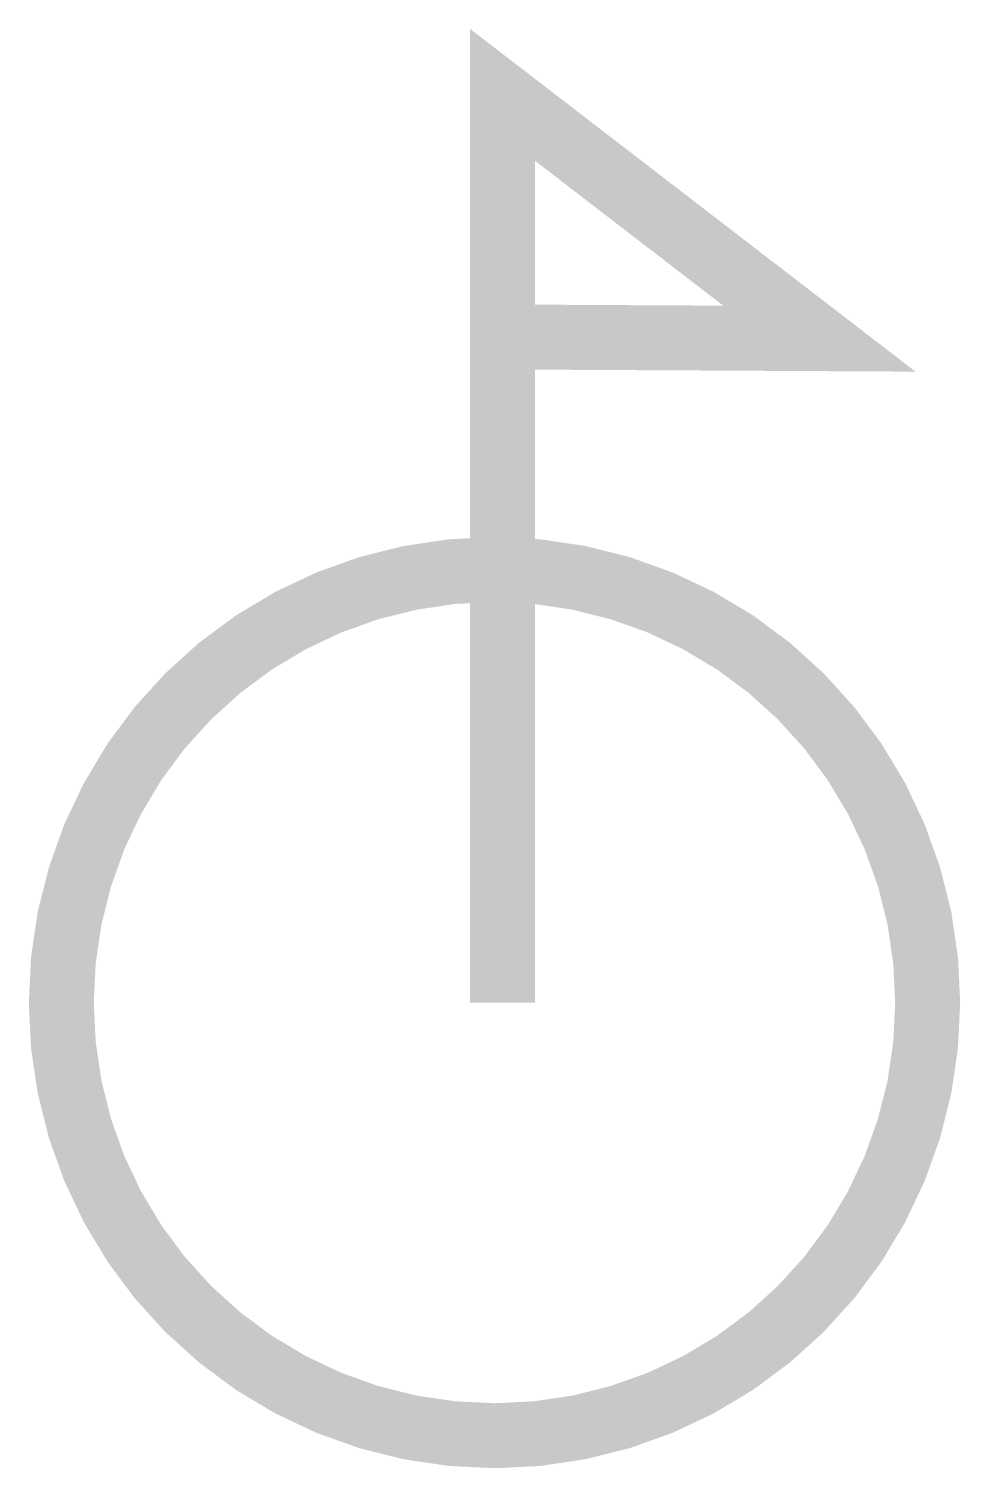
# Model space of a CAD drawing. Extents: x 0 to 4.3, y 0 to 6.65.
import ezdxf

# ---------------------------------------------------------------- set-up
doc = ezdxf.new("R2010")
doc.units = 0
doc.header["$MEASUREMENT"] = 0
doc.layers.get('0').update_dxf_attribs({"linetype": 'CONTINUOUS'})

msp = doc.modelspace()

# ---------------------------------------------------------------- linework, layer by layer
at = {"color": 7, "const_width": 0.3}
msp.add_lwpolyline([(2.1868, 2.15), (2.1868, 6.3424), (3.65, 5.2163), (2.1192, 5.2243)], dxfattribs=at)
at = {"const_width": 0.3}
msp.add_lwpolyline([(2.15, 0.15, 1), (2.15, 4.15, 1), (2.15, 0.15, 1)], format="xyb", dxfattribs=at)

doc.saveas('drawing.dxf')
